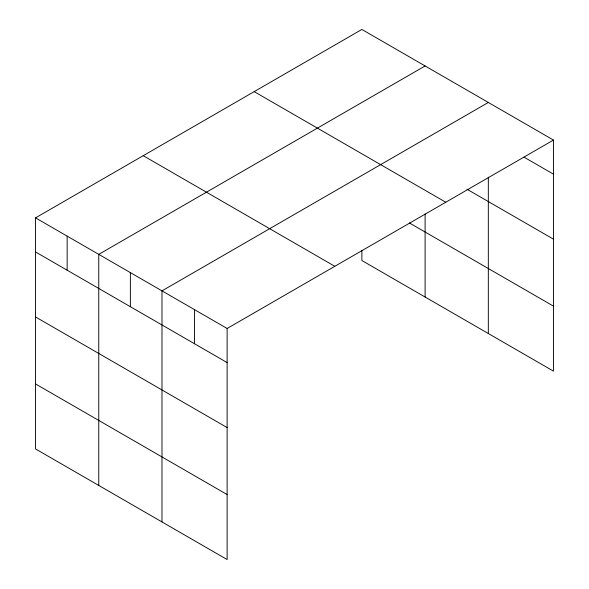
<?xml version="1.0" encoding="UTF-8"?>
<svg xmlns="http://www.w3.org/2000/svg" width="589" height="589" viewBox="0 0 589 589"><rect width="100%" height="100%" fill="white"/><g stroke="black" fill="none" stroke-linecap="round" stroke-linejoin="round"><path stroke-width="0.88" d="M35.531 217.864L227.126 328.478L227.126 559.55L35.531 448.936L35.531 217.864L361.874 29.45L553.469 140.064L553.469 371.136L361.874 260.522L361.874 250.59M425.103 65.953L98.761 254.367L98.761 485.439M488.325 102.457L161.982 290.87L161.982 521.942M227.126 328.478L553.469 140.064M524.077 157.189L553.469 174.153M466.989 189.231L553.469 239.163M254.183 91.626L445.777 202.241M409.296 222.892L553.469 306.133M143.223 155.687L334.817 266.302M35.531 251.952L227.126 362.566M35.531 316.956L227.126 427.57M35.531 383.932L227.126 494.546M488.325 177.171L488.325 333.529M425.103 213.917L425.103 297.025M194.554 309.674L194.554 343.762M130.368 272.619L130.368 306.707M67.146 236.115L67.146 270.204"/></g></svg>
